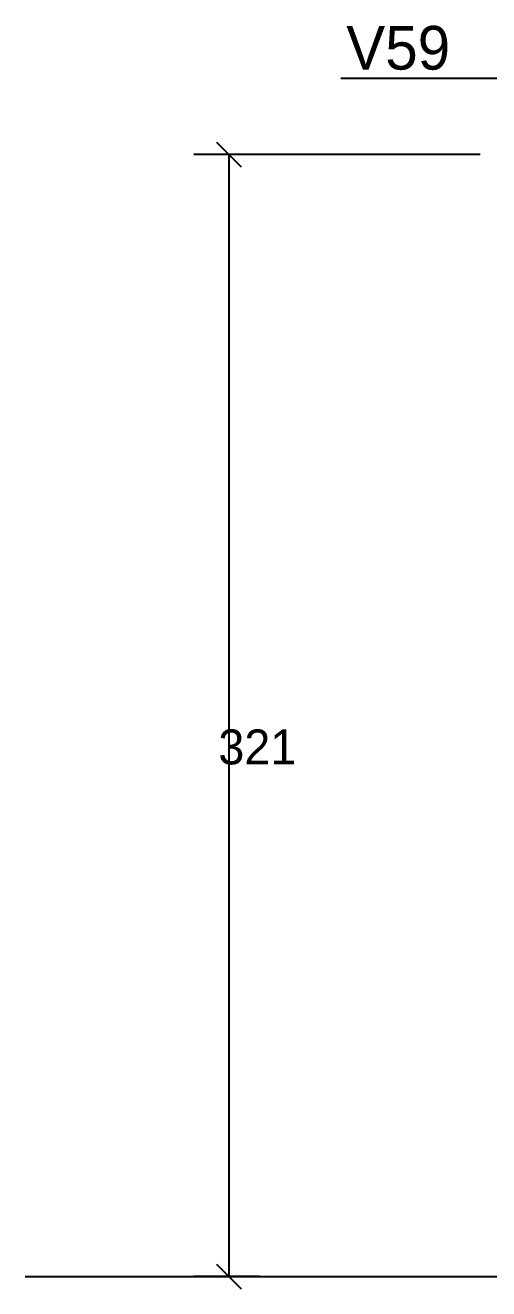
# Model space of a CAD drawing. Header units: metres. Extents: x -5 to 8289, y -6 to 3839.
# Drawn here: x 2634.2 to 2766.9, y 1290.4 to 1652 of the extents above; entities that cross this region are included whole.
import ezdxf

# ---------------------------------------------------------------- set-up
doc = ezdxf.new("R2010")
doc.units = ezdxf.units.M

msp = doc.modelspace()

# ---------------------------------------------------------------- linework, layer by layer
at = {"layer": '2', "color": 2}
for p, q in [((2688.929184, 1618.494524), (2696.000252, 1611.423456)), ((2688.929184, 1297.494524), (2696.000252, 1290.423456))]:
    msp.add_line(p, q, dxfattribs=at)
at = {"layer": '3', "color": 3}
msp.add_line((2634.190269, 1293.95899), (6360.005132, 1293.95899), dxfattribs=at)
at = {"layer": '9', "color": 9}
for p, q in [((2764.36, 1614.95899), (2682.464718, 1614.95899)), ((2692.464718, 1614.95899), (2692.464718, 1293.95899)), ((2701.257222, 1293.95899), (2682.464718, 1293.95899))]:
    msp.add_line(p, q, dxfattribs=at)
msp.add_lwpolyline([(2724.521531, 1636.841578), (2778.837019, 1636.841578), (2778.837019, 1588.165682), (2777.531757, 1598.08013), (2778.837019, 1588.165682), (2780.142281, 1598.08013)], dxfattribs=at)

# ---------------------------------------------------------------- texts
at = {"layer": '2', "color": 2}
msp.add_text('321', height=10, dxfattribs=at).set_placement((2689.464718, 1440.45899))
at = {"layer": '3', "color": 3}
msp.add_text('V59', height=12.5, dxfattribs=at).set_placement((2726.076136, 1639.263799))

doc.saveas('drawing.dxf')
